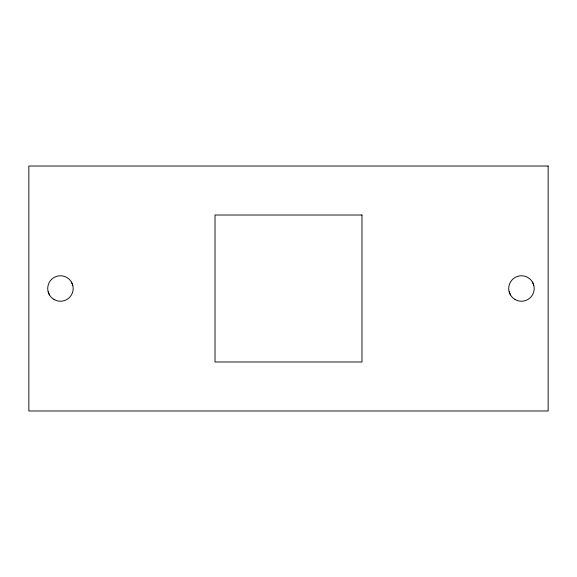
<?xml version="1.0" encoding="UTF-8"?>
<svg xmlns="http://www.w3.org/2000/svg" width="577" height="577" viewBox="0 0 577 577"><rect width="100%" height="100%" fill="white"/><g stroke="black" fill="none" stroke-linecap="round" stroke-linejoin="round"><path stroke-width="0.87" d="M532.484 282.131L533.754 285.204M509.152 291.796L510.421 294.869M71.476 282.131L72.752 285.204M48.143 291.796L49.413 294.869M548.15 166.025L28.85 166.025L28.85 410.975L548.15 410.975L548.15 166.025M361.988 215.012L215.012 215.012L215.012 361.988L361.988 361.988L361.988 215.012M54.079 299.528A12.737 12.737 0 0 0 73.185 288.5A12.737 12.737 0 0 0 54.079 277.472A12.737 12.737 0 0 0 54.079 299.528M515.088 299.528A12.737 12.737 0 0 0 534.194 288.5A12.737 12.737 0 0 0 515.088 277.472A12.737 12.737 0 0 0 515.088 299.528"/></g></svg>
